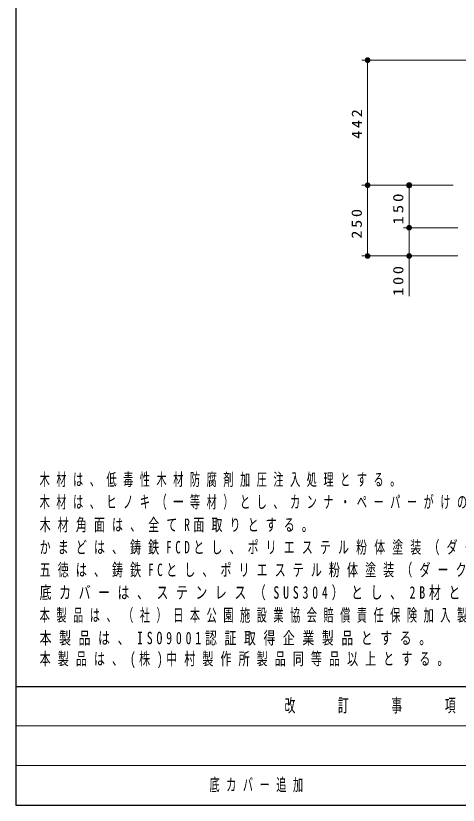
# Model space of a CAD drawing. Units: millimetres on the paper, scale 1:20. Extents: x -365 to 0, y 0 to 257.
# Drawn here: x -365 to -286.8, y 0 to 139.5 of the extents above; entities that cross this region are included whole.
import ezdxf

# ---------------------------------------------------------------- set-up
doc = ezdxf.new("R2010")
doc.units = ezdxf.units.MM
doc.layers.add('1_20', color=7, linetype='Continuous', lineweight=25)
doc.layers.add('NAKAMURA図枠', color=7, linetype='Continuous', lineweight=13)
doc.layers.add('99', color=7, linetype='Continuous')
doc.layers.add('CLASS1', color=7, linetype='Continuous')
doc.styles.add('ＭＳ ゴシック', font='')
doc.styles.get('ＭＳ ゴシック').set_extended_font_data('MS Gothic')

# ---------------------------------------------------------------- blocks, each defined once
blk = doc.blocks.new('filled_dot')
at = {"color": 0, "linetype": 'Continuous', "lineweight": -2, "const_width": 1.25}
blk.add_lwpolyline([(-0.625, 0, 1), (0.625, 0, 1)], format="xyb", close=True, dxfattribs=at)

msp = doc.modelspace()

# ---------------------------------------------------------------- linework, layer by layer
at = {"layer": '1_20', "lineweight": 13}
for p, q in [((-282.862, 131.627), (-303.788, 131.627)), ((-302.788, 109.527), (-302.788, 131.627)), ((-287.681, 109.527), (-303.788, 109.527)), ((-287.681, 109.527), (-303.788, 109.527)), ((-302.788, 97.027), (-302.788, 109.527)), ((-287.681, 109.527), (-296.445, 109.527)), ((-295.445, 102.027), (-295.445, 109.527)), ((-286.862, 102.027), (-296.445, 102.027)), ((-295.445, 89.943), (-295.445, 102.027)), ((-292.529, 97.027), (-303.788, 97.027)), ((-286.862, 97.027), (-296.445, 97.027))]:
    msp.add_line(p, q, dxfattribs=at)
at = {"layer": 'NAKAMURA図枠', "color": 20, "lineweight": 25}
for p, q in [((-365, 257), (-365, 0)), ((-365, 21), (0, 21)), ((-365, 0), (0, 0))]:
    msp.add_line(p, q, dxfattribs=at)
at = {"layer": 'NAKAMURA図枠'}
for p, q in [((-365, 14), (-238.5, 14)), ((-365, 7), (-238.5, 7))]:
    msp.add_line(p, q, dxfattribs=at)

# ---------------------------------------------------------------- block references
at = {"layer": '1_20', "lineweight": 13}
for p, xscale, yscale, rotation in [((-302.788, 131.627), 0.4, 0.4, 270), ((-302.788, 109.527), 0.4, 0.4, 270), ((-302.788, 109.527), 0.4, 0.4, 90), ((-295.445, 109.527), 0.431, 0.431, 270), ((-295.445, 102.027), 0.4, 0.4, 270), ((-302.788, 97.027), 0.4, 0.4, 90), ((-295.445, 97.027), 0.4, 0.4, 90)]:
    msp.add_blockref('filled_dot', p, dxfattribs=dict(at, xscale=xscale, yscale=yscale, rotation=rotation))

# ---------------------------------------------------------------- texts
at = {"layer": '1_20', "char_height": 1.833, "attachment_point": 8, "rotation": 90, "style": 'ＭＳ ゴシック'}
for s, insert in [('\\T1.33;\\W1.15;442', (-303.788, 120.577)), ('\\T1.33;\\W1.2;150', (-296.445, 105.574)), ('\\T1.33;\\W1.15;250', (-303.788, 102.943)), ('\\T1.33;\\W1.15;100', (-296.445, 92.86))]:
    msp.add_mtext(s, dxfattribs=dict(at, insert=insert))
at = {"layer": '99', "insert": (-330.75, 3.5), "char_height": 2.199, "attachment_point": 4, "style": 'ＭＳ ゴシック'}
msp.add_mtext('\\T1.64;\\W0.6;底カバー追加', dxfattribs=at)
at = {"layer": 'CLASS1', "char_height": 2.199, "attachment_point": 7, "style": 'ＭＳ ゴシック'}
for s, insert in [('\\T1.64;\\W0.6;木材は、低毒性木材防腐剤加圧注入処理とする。', (-360.778, 56.195)), ('\\T1.64;\\W0.6;木材は、ヒノキ（一等材）とし、カンナ・ペーパーがけの上、木材保護着色塗料（メイプル）塗装仕上げとする。', (-360.778, 52.195)), ('\\T1.64;\\W0.65;木材角面は、全てR面取りとする。', (-360.778, 48.195)), ('\\T1.64;\\W0.65;かまどは、鋳鉄FCDとし、ポリエステル粉体塗装（ダークグレー）仕上げとする。', (-360.778, 44.195)), ('\\T1.64;\\W0.65;五徳は、鋳鉄FCとし、ポリエステル粉体塗装（ダークグレー）仕上げとする。', (-360.778, 40.195)), ('\\T1.64;\\W0.7;底カバーは、ステンレス（SUS304）とし、2B材とする。', (-360.778, 36.195)), ('\\T1.64;\\W0.6;本製品は、（社）日本公園施設業協会賠償責任保険加入製品とする。', (-360.778, 32.195)), ('\\T1.64;\\W0.7;本製品は、ISO9001認証取得企業製品とする。', (-360.778, 28.195)), ('\\T1.64;\\W0.65;本製品は、(株)中村製作所製品同等品以上とする。', (-360.778, 24.195))]:
    msp.add_mtext(s, dxfattribs=dict(at, insert=insert))
at = {"layer": 'NAKAMURA図枠', "insert": (-301.75, 17.5), "char_height": 2.346, "attachment_point": 5, "style": 'ＭＳ ゴシック'}
msp.add_mtext('\\T1.64;\\W0.6;改\u3000\u3000訂\u3000\u3000事\u3000\u3000項', dxfattribs=at)

doc.saveas('drawing.dxf')
